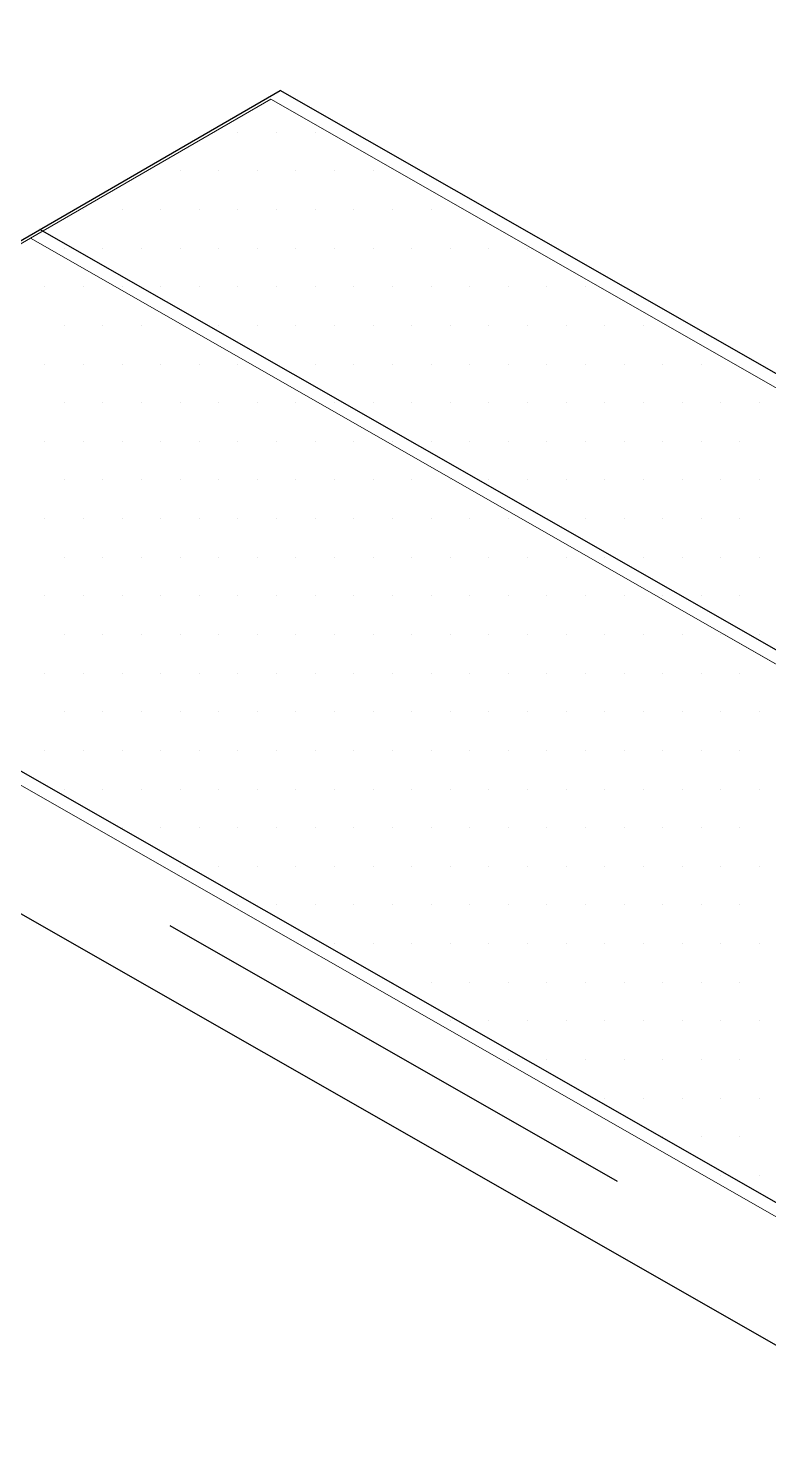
# Model space of a CAD drawing. Extents: x -1140 to 5605, y -816 to 2382.
# Drawn here: x -572.67 to -546.76, y 335.73 to 384.86 of the extents above; entities that cross this region are included whole.
import ezdxf

# ---------------------------------------------------------------- set-up
doc = ezdxf.new("R2010")
doc.units = 0
doc.header["$MEASUREMENT"] = 0
doc.linetypes.add('AI-Linetype-54', pattern=[27.008151, 18.005434, -9.002717])
for name, color, linetype, lineweight in [('.ATI-HATCH', 7, 'Continuous', 0), ('G-ANNO-TTLB', 7, 'Continuous', 0), ('TYVEK', 7, 'Continuous', 0)]:
    doc.layers.add(name, color=color, linetype=linetype, lineweight=lineweight)

# ---------------------------------------------------------------- blocks, each defined once
blk = doc.blocks.new('Block_22')
at = {"layer": '.ATI-HATCH'}
for points, knots in [([(-564.177, 382.372), (-564.177, 382.372), (-572.578, 377.512), (-572.578, 377.512), (-572.578, 377.512), (-500.137, 336.146), (-500.137, 336.146), (-500.137, 336.146), (-499.417, 345.393), (-499.417, 345.393), (-499.417, 345.393), (-564.177, 382.372), (-564.177, 382.372)], [0, 0, 0, 0, 1, 1, 1, 2, 2, 2, 3, 3, 3, 4, 4, 4, 4]), ([(-572.578, 377.512), (-572.578, 377.512), (-580.979, 372.652), (-580.979, 372.652), (-580.979, 372.652), (-589.38, 367.791), (-589.38, 367.791), (-589.38, 367.791), (-454.944, 291.025), (-454.944, 291.025), (-454.944, 291.025), (-438.142, 300.746), (-438.142, 300.746), (-438.142, 300.746), (-572.578, 377.512), (-572.578, 377.512)], [0, 0, 0, 0, 1, 1, 1, 2, 2, 2, 3, 3, 3, 4, 4, 4, 5, 5, 5, 5])]:
    blk.add_open_spline(points, degree=3, knots=knots, dxfattribs=at)
at = {"layer": '.ATI-HATCH', "color": 8, "lineweight": 0, "true_color": 0x808080}
for points in [[(-565.328, 381.221), (-565.328, 381.221), (-565.328, 381.221), (-565.328, 381.221)], [(-563.977, 381.221), (-563.977, 381.221), (-563.977, 381.221), (-563.977, 381.221)], [(-562.627, 381.221), (-562.627, 381.221), (-562.627, 381.221), (-562.627, 381.221)], [(-567.353, 379.871), (-567.353, 379.871), (-567.353, 379.871), (-567.353, 379.871)], [(-566.003, 379.871), (-566.003, 379.871), (-566.003, 379.871), (-566.003, 379.871)], [(-564.652, 379.871), (-564.652, 379.871), (-564.652, 379.871), (-564.652, 379.871)], [(-563.302, 379.871), (-563.302, 379.871), (-563.302, 379.871), (-563.302, 379.871)], [(-561.952, 379.871), (-561.952, 379.871), (-561.952, 379.871), (-561.952, 379.871)], [(-560.601, 379.871), (-560.601, 379.871), (-560.601, 379.871), (-560.601, 379.871)], [(-570.729, 378.52), (-570.729, 378.52), (-570.729, 378.52), (-570.729, 378.52)], [(-569.379, 378.52), (-569.379, 378.52), (-569.379, 378.52), (-569.379, 378.52)], [(-568.028, 378.52), (-568.028, 378.52), (-568.028, 378.52), (-568.028, 378.52)], [(-566.678, 378.52), (-566.678, 378.52), (-566.678, 378.52), (-566.678, 378.52)], [(-565.328, 378.52), (-565.328, 378.52), (-565.328, 378.52), (-565.328, 378.52)], [(-563.977, 378.52), (-563.977, 378.52), (-563.977, 378.52), (-563.977, 378.52)], [(-562.627, 378.52), (-562.627, 378.52), (-562.627, 378.52), (-562.627, 378.52)], [(-561.276, 378.52), (-561.276, 378.52), (-561.276, 378.52), (-561.276, 378.52)], [(-559.926, 378.52), (-559.926, 378.52), (-559.926, 378.52), (-559.926, 378.52)], [(-558.575, 378.52), (-558.575, 378.52), (-558.575, 378.52), (-558.575, 378.52)], [(-571.404, 377.17), (-571.404, 377.17), (-571.404, 377.17), (-571.404, 377.17)], [(-570.054, 377.17), (-570.054, 377.17), (-570.054, 377.17), (-570.054, 377.17)], [(-568.704, 377.17), (-568.704, 377.17), (-568.704, 377.17), (-568.704, 377.17)], [(-567.353, 377.17), (-567.353, 377.17), (-567.353, 377.17), (-567.353, 377.17)], [(-566.003, 377.17), (-566.003, 377.17), (-566.003, 377.17), (-566.003, 377.17)], [(-564.652, 377.17), (-564.652, 377.17), (-564.652, 377.17), (-564.652, 377.17)], [(-563.302, 377.17), (-563.302, 377.17), (-563.302, 377.17), (-563.302, 377.17)], [(-561.952, 377.17), (-561.952, 377.17), (-561.952, 377.17), (-561.952, 377.17)], [(-560.601, 377.17), (-560.601, 377.17), (-560.601, 377.17), (-560.601, 377.17)], [(-559.251, 377.17), (-559.251, 377.17), (-559.251, 377.17), (-559.251, 377.17)], [(-557.9, 377.17), (-557.9, 377.17), (-557.9, 377.17), (-557.9, 377.17)], [(-556.55, 377.17), (-556.55, 377.17), (-556.55, 377.17), (-556.55, 377.17)], [(-555.199, 377.17), (-555.199, 377.17), (-555.199, 377.17), (-555.199, 377.17)], [(-572.08, 375.819), (-572.08, 375.819), (-572.08, 375.819), (-572.08, 375.819)], [(-570.729, 375.819), (-570.729, 375.819), (-570.729, 375.819), (-570.729, 375.819)], [(-569.379, 375.819), (-569.379, 375.819), (-569.379, 375.819), (-569.379, 375.819)], [(-568.028, 375.819), (-568.028, 375.819), (-568.028, 375.819), (-568.028, 375.819)], [(-566.678, 375.819), (-566.678, 375.819), (-566.678, 375.819), (-566.678, 375.819)], [(-565.328, 375.819), (-565.328, 375.819), (-565.328, 375.819), (-565.328, 375.819)], [(-563.977, 375.819), (-563.977, 375.819), (-563.977, 375.819), (-563.977, 375.819)], [(-562.627, 375.819), (-562.627, 375.819), (-562.627, 375.819), (-562.627, 375.819)], [(-561.276, 375.819), (-561.276, 375.819), (-561.276, 375.819), (-561.276, 375.819)], [(-559.926, 375.819), (-559.926, 375.819), (-559.926, 375.819), (-559.926, 375.819)], [(-558.575, 375.819), (-558.575, 375.819), (-558.575, 375.819), (-558.575, 375.819)], [(-557.225, 375.819), (-557.225, 375.819), (-557.225, 375.819), (-557.225, 375.819)], [(-555.875, 375.819), (-555.875, 375.819), (-555.875, 375.819), (-555.875, 375.819)], [(-554.524, 375.819), (-554.524, 375.819), (-554.524, 375.819), (-554.524, 375.819)], [(-553.174, 375.819), (-553.174, 375.819), (-553.174, 375.819), (-553.174, 375.819)], [(-571.404, 374.469), (-571.404, 374.469), (-571.404, 374.469), (-571.404, 374.469)], [(-570.054, 374.469), (-570.054, 374.469), (-570.054, 374.469), (-570.054, 374.469)], [(-568.704, 374.469), (-568.704, 374.469), (-568.704, 374.469), (-568.704, 374.469)], [(-567.353, 374.469), (-567.353, 374.469), (-567.353, 374.469), (-567.353, 374.469)], [(-566.003, 374.469), (-566.003, 374.469), (-566.003, 374.469), (-566.003, 374.469)], [(-564.652, 374.469), (-564.652, 374.469), (-564.652, 374.469), (-564.652, 374.469)], [(-563.302, 374.469), (-563.302, 374.469), (-563.302, 374.469), (-563.302, 374.469)], [(-561.952, 374.469), (-561.952, 374.469), (-561.952, 374.469), (-561.952, 374.469)], [(-560.601, 374.469), (-560.601, 374.469), (-560.601, 374.469), (-560.601, 374.469)], [(-559.251, 374.469), (-559.251, 374.469), (-559.251, 374.469), (-559.251, 374.469)], [(-557.9, 374.469), (-557.9, 374.469), (-557.9, 374.469), (-557.9, 374.469)], [(-556.55, 374.469), (-556.55, 374.469), (-556.55, 374.469), (-556.55, 374.469)], [(-555.199, 374.469), (-555.199, 374.469), (-555.199, 374.469), (-555.199, 374.469)], [(-553.849, 374.469), (-553.849, 374.469), (-553.849, 374.469), (-553.849, 374.469)], [(-552.499, 374.469), (-552.499, 374.469), (-552.499, 374.469), (-552.499, 374.469)], [(-551.148, 374.469), (-551.148, 374.469), (-551.148, 374.469), (-551.148, 374.469)], [(-572.08, 373.119), (-572.08, 373.119), (-572.08, 373.119), (-572.08, 373.119)], [(-570.729, 373.119), (-570.729, 373.119), (-570.729, 373.119), (-570.729, 373.119)], [(-569.379, 373.119), (-569.379, 373.119), (-569.379, 373.119), (-569.379, 373.119)], [(-568.028, 373.119), (-568.028, 373.119), (-568.028, 373.119), (-568.028, 373.119)], [(-566.678, 373.119), (-566.678, 373.119), (-566.678, 373.119), (-566.678, 373.119)], [(-565.328, 373.119), (-565.328, 373.119), (-565.328, 373.119), (-565.328, 373.119)], [(-563.977, 373.119), (-563.977, 373.119), (-563.977, 373.119), (-563.977, 373.119)], [(-562.627, 373.119), (-562.627, 373.119), (-562.627, 373.119), (-562.627, 373.119)], [(-561.276, 373.119), (-561.276, 373.119), (-561.276, 373.119), (-561.276, 373.119)], [(-559.926, 373.119), (-559.926, 373.119), (-559.926, 373.119), (-559.926, 373.119)], [(-558.575, 373.119), (-558.575, 373.119), (-558.575, 373.119), (-558.575, 373.119)], [(-557.225, 373.119), (-557.225, 373.119), (-557.225, 373.119), (-557.225, 373.119)], [(-555.875, 373.119), (-555.875, 373.119), (-555.875, 373.119), (-555.875, 373.119)], [(-554.524, 373.119), (-554.524, 373.119), (-554.524, 373.119), (-554.524, 373.119)], [(-553.174, 373.119), (-553.174, 373.119), (-553.174, 373.119), (-553.174, 373.119)], [(-551.823, 373.119), (-551.823, 373.119), (-551.823, 373.119), (-551.823, 373.119)], [(-550.473, 373.119), (-550.473, 373.119), (-550.473, 373.119), (-550.473, 373.119)], [(-549.123, 373.119), (-549.123, 373.119), (-549.123, 373.119), (-549.123, 373.119)], [(-571.404, 371.768), (-571.404, 371.768), (-571.404, 371.768), (-571.404, 371.768)], [(-570.054, 371.768), (-570.054, 371.768), (-570.054, 371.768), (-570.054, 371.768)], [(-568.704, 371.768), (-568.704, 371.768), (-568.704, 371.768), (-568.704, 371.768)], [(-567.353, 371.768), (-567.353, 371.768), (-567.353, 371.768), (-567.353, 371.768)], [(-566.003, 371.768), (-566.003, 371.768), (-566.003, 371.768), (-566.003, 371.768)], [(-564.652, 371.768), (-564.652, 371.768), (-564.652, 371.768), (-564.652, 371.768)], [(-563.302, 371.768), (-563.302, 371.768), (-563.302, 371.768), (-563.302, 371.768)], [(-561.952, 371.768), (-561.952, 371.768), (-561.952, 371.768), (-561.952, 371.768)], [(-560.601, 371.768), (-560.601, 371.768), (-560.601, 371.768), (-560.601, 371.768)], [(-559.251, 371.768), (-559.251, 371.768), (-559.251, 371.768), (-559.251, 371.768)], [(-557.9, 371.768), (-557.9, 371.768), (-557.9, 371.768), (-557.9, 371.768)], [(-556.55, 371.768), (-556.55, 371.768), (-556.55, 371.768), (-556.55, 371.768)], [(-555.199, 371.768), (-555.199, 371.768), (-555.199, 371.768), (-555.199, 371.768)], [(-553.849, 371.768), (-553.849, 371.768), (-553.849, 371.768), (-553.849, 371.768)], [(-552.499, 371.768), (-552.499, 371.768), (-552.499, 371.768), (-552.499, 371.768)], [(-551.148, 371.768), (-551.148, 371.768), (-551.148, 371.768), (-551.148, 371.768)], [(-549.798, 371.768), (-549.798, 371.768), (-549.798, 371.768), (-549.798, 371.768)], [(-548.447, 371.768), (-548.447, 371.768), (-548.447, 371.768), (-548.447, 371.768)], [(-547.097, 371.768), (-547.097, 371.768), (-547.097, 371.768), (-547.097, 371.768)], [(-572.08, 370.418), (-572.08, 370.418), (-572.08, 370.418), (-572.08, 370.418)], [(-570.729, 370.418), (-570.729, 370.418), (-570.729, 370.418), (-570.729, 370.418)], [(-569.379, 370.418), (-569.379, 370.418), (-569.379, 370.418), (-569.379, 370.418)], [(-568.028, 370.418), (-568.028, 370.418), (-568.028, 370.418), (-568.028, 370.418)], [(-566.678, 370.418), (-566.678, 370.418), (-566.678, 370.418), (-566.678, 370.418)], [(-565.328, 370.418), (-565.328, 370.418), (-565.328, 370.418), (-565.328, 370.418)], [(-563.977, 370.418), (-563.977, 370.418), (-563.977, 370.418), (-563.977, 370.418)], [(-562.627, 370.418), (-562.627, 370.418), (-562.627, 370.418), (-562.627, 370.418)], [(-561.276, 370.418), (-561.276, 370.418), (-561.276, 370.418), (-561.276, 370.418)], [(-559.926, 370.418), (-559.926, 370.418), (-559.926, 370.418), (-559.926, 370.418)], [(-558.575, 370.418), (-558.575, 370.418), (-558.575, 370.418), (-558.575, 370.418)], [(-557.225, 370.418), (-557.225, 370.418), (-557.225, 370.418), (-557.225, 370.418)], [(-555.875, 370.418), (-555.875, 370.418), (-555.875, 370.418), (-555.875, 370.418)], [(-554.524, 370.418), (-554.524, 370.418), (-554.524, 370.418), (-554.524, 370.418)], [(-553.174, 370.418), (-553.174, 370.418), (-553.174, 370.418), (-553.174, 370.418)], [(-551.823, 370.418), (-551.823, 370.418), (-551.823, 370.418), (-551.823, 370.418)], [(-550.473, 370.418), (-550.473, 370.418), (-550.473, 370.418), (-550.473, 370.418)], [(-549.123, 370.418), (-549.123, 370.418), (-549.123, 370.418), (-549.123, 370.418)], [(-547.772, 370.418), (-547.772, 370.418), (-547.772, 370.418), (-547.772, 370.418)], [(-571.404, 369.067), (-571.404, 369.067), (-571.404, 369.067), (-571.404, 369.067)], [(-570.054, 369.067), (-570.054, 369.067), (-570.054, 369.067), (-570.054, 369.067)], [(-568.704, 369.067), (-568.704, 369.067), (-568.704, 369.067), (-568.704, 369.067)], [(-567.353, 369.067), (-567.353, 369.067), (-567.353, 369.067), (-567.353, 369.067)], [(-566.003, 369.067), (-566.003, 369.067), (-566.003, 369.067), (-566.003, 369.067)], [(-564.652, 369.067), (-564.652, 369.067), (-564.652, 369.067), (-564.652, 369.067)], [(-563.302, 369.067), (-563.302, 369.067), (-563.302, 369.067), (-563.302, 369.067)], [(-561.952, 369.067), (-561.952, 369.067), (-561.952, 369.067), (-561.952, 369.067)], [(-560.601, 369.067), (-560.601, 369.067), (-560.601, 369.067), (-560.601, 369.067)], [(-559.251, 369.067), (-559.251, 369.067), (-559.251, 369.067), (-559.251, 369.067)], [(-557.9, 369.067), (-557.9, 369.067), (-557.9, 369.067), (-557.9, 369.067)], [(-556.55, 369.067), (-556.55, 369.067), (-556.55, 369.067), (-556.55, 369.067)], [(-555.199, 369.067), (-555.199, 369.067), (-555.199, 369.067), (-555.199, 369.067)], [(-553.849, 369.067), (-553.849, 369.067), (-553.849, 369.067), (-553.849, 369.067)], [(-552.499, 369.067), (-552.499, 369.067), (-552.499, 369.067), (-552.499, 369.067)], [(-551.148, 369.067), (-551.148, 369.067), (-551.148, 369.067), (-551.148, 369.067)], [(-549.798, 369.067), (-549.798, 369.067), (-549.798, 369.067), (-549.798, 369.067)], [(-548.447, 369.067), (-548.447, 369.067), (-548.447, 369.067), (-548.447, 369.067)], [(-547.097, 369.067), (-547.097, 369.067), (-547.097, 369.067), (-547.097, 369.067)], [(-572.08, 367.717), (-572.08, 367.717), (-572.08, 367.717), (-572.08, 367.717)], [(-570.729, 367.717), (-570.729, 367.717), (-570.729, 367.717), (-570.729, 367.717)], [(-569.379, 367.717), (-569.379, 367.717), (-569.379, 367.717), (-569.379, 367.717)], [(-568.028, 367.717), (-568.028, 367.717), (-568.028, 367.717), (-568.028, 367.717)], [(-566.678, 367.717), (-566.678, 367.717), (-566.678, 367.717), (-566.678, 367.717)], [(-565.328, 367.717), (-565.328, 367.717), (-565.328, 367.717), (-565.328, 367.717)], [(-563.977, 367.717), (-563.977, 367.717), (-563.977, 367.717), (-563.977, 367.717)], [(-562.627, 367.717), (-562.627, 367.717), (-562.627, 367.717), (-562.627, 367.717)], [(-561.276, 367.717), (-561.276, 367.717), (-561.276, 367.717), (-561.276, 367.717)], [(-559.926, 367.717), (-559.926, 367.717), (-559.926, 367.717), (-559.926, 367.717)], [(-558.575, 367.717), (-558.575, 367.717), (-558.575, 367.717), (-558.575, 367.717)], [(-557.225, 367.717), (-557.225, 367.717), (-557.225, 367.717), (-557.225, 367.717)], [(-555.875, 367.717), (-555.875, 367.717), (-555.875, 367.717), (-555.875, 367.717)], [(-554.524, 367.717), (-554.524, 367.717), (-554.524, 367.717), (-554.524, 367.717)], [(-553.174, 367.717), (-553.174, 367.717), (-553.174, 367.717), (-553.174, 367.717)], [(-551.823, 367.717), (-551.823, 367.717), (-551.823, 367.717), (-551.823, 367.717)], [(-550.473, 367.717), (-550.473, 367.717), (-550.473, 367.717), (-550.473, 367.717)], [(-549.123, 367.717), (-549.123, 367.717), (-549.123, 367.717), (-549.123, 367.717)], [(-547.772, 367.717), (-547.772, 367.717), (-547.772, 367.717), (-547.772, 367.717)], [(-571.404, 366.366), (-571.404, 366.366), (-571.404, 366.366), (-571.404, 366.366)], [(-570.054, 366.366), (-570.054, 366.366), (-570.054, 366.366), (-570.054, 366.366)], [(-568.704, 366.366), (-568.704, 366.366), (-568.704, 366.366), (-568.704, 366.366)], [(-567.353, 366.366), (-567.353, 366.366), (-567.353, 366.366), (-567.353, 366.366)], [(-566.003, 366.366), (-566.003, 366.366), (-566.003, 366.366), (-566.003, 366.366)], [(-564.652, 366.366), (-564.652, 366.366), (-564.652, 366.366), (-564.652, 366.366)], [(-563.302, 366.366), (-563.302, 366.366), (-563.302, 366.366), (-563.302, 366.366)], [(-561.952, 366.366), (-561.952, 366.366), (-561.952, 366.366), (-561.952, 366.366)], [(-560.601, 366.366), (-560.601, 366.366), (-560.601, 366.366), (-560.601, 366.366)], [(-559.251, 366.366), (-559.251, 366.366), (-559.251, 366.366), (-559.251, 366.366)], [(-557.9, 366.366), (-557.9, 366.366), (-557.9, 366.366), (-557.9, 366.366)], [(-556.55, 366.366), (-556.55, 366.366), (-556.55, 366.366), (-556.55, 366.366)], [(-555.199, 366.366), (-555.199, 366.366), (-555.199, 366.366), (-555.199, 366.366)], [(-553.849, 366.366), (-553.849, 366.366), (-553.849, 366.366), (-553.849, 366.366)], [(-552.499, 366.366), (-552.499, 366.366), (-552.499, 366.366), (-552.499, 366.366)], [(-551.148, 366.366), (-551.148, 366.366), (-551.148, 366.366), (-551.148, 366.366)], [(-549.798, 366.366), (-549.798, 366.366), (-549.798, 366.366), (-549.798, 366.366)], [(-548.447, 366.366), (-548.447, 366.366), (-548.447, 366.366), (-548.447, 366.366)], [(-547.097, 366.366), (-547.097, 366.366), (-547.097, 366.366), (-547.097, 366.366)], [(-572.08, 365.016), (-572.08, 365.016), (-572.08, 365.016), (-572.08, 365.016)], [(-570.729, 365.016), (-570.729, 365.016), (-570.729, 365.016), (-570.729, 365.016)], [(-569.379, 365.016), (-569.379, 365.016), (-569.379, 365.016), (-569.379, 365.016)], [(-568.028, 365.016), (-568.028, 365.016), (-568.028, 365.016), (-568.028, 365.016)], [(-566.678, 365.016), (-566.678, 365.016), (-566.678, 365.016), (-566.678, 365.016)], [(-565.328, 365.016), (-565.328, 365.016), (-565.328, 365.016), (-565.328, 365.016)], [(-563.977, 365.016), (-563.977, 365.016), (-563.977, 365.016), (-563.977, 365.016)], [(-562.627, 365.016), (-562.627, 365.016), (-562.627, 365.016), (-562.627, 365.016)], [(-561.276, 365.016), (-561.276, 365.016), (-561.276, 365.016), (-561.276, 365.016)], [(-559.926, 365.016), (-559.926, 365.016), (-559.926, 365.016), (-559.926, 365.016)], [(-558.575, 365.016), (-558.575, 365.016), (-558.575, 365.016), (-558.575, 365.016)], [(-557.225, 365.016), (-557.225, 365.016), (-557.225, 365.016), (-557.225, 365.016)], [(-555.875, 365.016), (-555.875, 365.016), (-555.875, 365.016), (-555.875, 365.016)], [(-554.524, 365.016), (-554.524, 365.016), (-554.524, 365.016), (-554.524, 365.016)], [(-553.174, 365.016), (-553.174, 365.016), (-553.174, 365.016), (-553.174, 365.016)], [(-551.823, 365.016), (-551.823, 365.016), (-551.823, 365.016), (-551.823, 365.016)], [(-550.473, 365.016), (-550.473, 365.016), (-550.473, 365.016), (-550.473, 365.016)], [(-549.123, 365.016), (-549.123, 365.016), (-549.123, 365.016), (-549.123, 365.016)], [(-547.772, 365.016), (-547.772, 365.016), (-547.772, 365.016), (-547.772, 365.016)], [(-571.404, 363.666), (-571.404, 363.666), (-571.404, 363.666), (-571.404, 363.666)], [(-570.054, 363.666), (-570.054, 363.666), (-570.054, 363.666), (-570.054, 363.666)], [(-568.704, 363.666), (-568.704, 363.666), (-568.704, 363.666), (-568.704, 363.666)], [(-567.353, 363.666), (-567.353, 363.666), (-567.353, 363.666), (-567.353, 363.666)], [(-566.003, 363.666), (-566.003, 363.666), (-566.003, 363.666), (-566.003, 363.666)], [(-564.652, 363.666), (-564.652, 363.666), (-564.652, 363.666), (-564.652, 363.666)], [(-563.302, 363.666), (-563.302, 363.666), (-563.302, 363.666), (-563.302, 363.666)], [(-561.952, 363.666), (-561.952, 363.666), (-561.952, 363.666), (-561.952, 363.666)], [(-560.601, 363.666), (-560.601, 363.666), (-560.601, 363.666), (-560.601, 363.666)], [(-559.251, 363.666), (-559.251, 363.666), (-559.251, 363.666), (-559.251, 363.666)], [(-557.9, 363.666), (-557.9, 363.666), (-557.9, 363.666), (-557.9, 363.666)], [(-556.55, 363.666), (-556.55, 363.666), (-556.55, 363.666), (-556.55, 363.666)], [(-555.199, 363.666), (-555.199, 363.666), (-555.199, 363.666), (-555.199, 363.666)], [(-553.849, 363.666), (-553.849, 363.666), (-553.849, 363.666), (-553.849, 363.666)], [(-552.499, 363.666), (-552.499, 363.666), (-552.499, 363.666), (-552.499, 363.666)], [(-551.148, 363.666), (-551.148, 363.666), (-551.148, 363.666), (-551.148, 363.666)], [(-549.798, 363.666), (-549.798, 363.666), (-549.798, 363.666), (-549.798, 363.666)], [(-548.447, 363.666), (-548.447, 363.666), (-548.447, 363.666), (-548.447, 363.666)], [(-547.097, 363.666), (-547.097, 363.666), (-547.097, 363.666), (-547.097, 363.666)], [(-572.08, 362.315), (-572.08, 362.315), (-572.08, 362.315), (-572.08, 362.315)], [(-570.729, 362.315), (-570.729, 362.315), (-570.729, 362.315), (-570.729, 362.315)], [(-569.379, 362.315), (-569.379, 362.315), (-569.379, 362.315), (-569.379, 362.315)], [(-568.028, 362.315), (-568.028, 362.315), (-568.028, 362.315), (-568.028, 362.315)], [(-566.678, 362.315), (-566.678, 362.315), (-566.678, 362.315), (-566.678, 362.315)], [(-565.328, 362.315), (-565.328, 362.315), (-565.328, 362.315), (-565.328, 362.315)], [(-563.977, 362.315), (-563.977, 362.315), (-563.977, 362.315), (-563.977, 362.315)], [(-562.627, 362.315), (-562.627, 362.315), (-562.627, 362.315), (-562.627, 362.315)], [(-561.276, 362.315), (-561.276, 362.315), (-561.276, 362.315), (-561.276, 362.315)], [(-559.926, 362.315), (-559.926, 362.315), (-559.926, 362.315), (-559.926, 362.315)], [(-558.575, 362.315), (-558.575, 362.315), (-558.575, 362.315), (-558.575, 362.315)], [(-557.225, 362.315), (-557.225, 362.315), (-557.225, 362.315), (-557.225, 362.315)], [(-555.875, 362.315), (-555.875, 362.315), (-555.875, 362.315), (-555.875, 362.315)], [(-554.524, 362.315), (-554.524, 362.315), (-554.524, 362.315), (-554.524, 362.315)], [(-553.174, 362.315), (-553.174, 362.315), (-553.174, 362.315), (-553.174, 362.315)], [(-551.823, 362.315), (-551.823, 362.315), (-551.823, 362.315), (-551.823, 362.315)], [(-550.473, 362.315), (-550.473, 362.315), (-550.473, 362.315), (-550.473, 362.315)], [(-549.123, 362.315), (-549.123, 362.315), (-549.123, 362.315), (-549.123, 362.315)], [(-547.772, 362.315), (-547.772, 362.315), (-547.772, 362.315), (-547.772, 362.315)], [(-571.404, 360.965), (-571.404, 360.965), (-571.404, 360.965), (-571.404, 360.965)], [(-570.054, 360.965), (-570.054, 360.965), (-570.054, 360.965), (-570.054, 360.965)], [(-568.704, 360.965), (-568.704, 360.965), (-568.704, 360.965), (-568.704, 360.965)], [(-567.353, 360.965), (-567.353, 360.965), (-567.353, 360.965), (-567.353, 360.965)], [(-566.003, 360.965), (-566.003, 360.965), (-566.003, 360.965), (-566.003, 360.965)], [(-564.652, 360.965), (-564.652, 360.965), (-564.652, 360.965), (-564.652, 360.965)], [(-563.302, 360.965), (-563.302, 360.965), (-563.302, 360.965), (-563.302, 360.965)], [(-561.952, 360.965), (-561.952, 360.965), (-561.952, 360.965), (-561.952, 360.965)], [(-560.601, 360.965), (-560.601, 360.965), (-560.601, 360.965), (-560.601, 360.965)], [(-559.251, 360.965), (-559.251, 360.965), (-559.251, 360.965), (-559.251, 360.965)], [(-557.9, 360.965), (-557.9, 360.965), (-557.9, 360.965), (-557.9, 360.965)], [(-556.55, 360.965), (-556.55, 360.965), (-556.55, 360.965), (-556.55, 360.965)], [(-555.199, 360.965), (-555.199, 360.965), (-555.199, 360.965), (-555.199, 360.965)], [(-553.849, 360.965), (-553.849, 360.965), (-553.849, 360.965), (-553.849, 360.965)], [(-552.499, 360.965), (-552.499, 360.965), (-552.499, 360.965), (-552.499, 360.965)], [(-551.148, 360.965), (-551.148, 360.965), (-551.148, 360.965), (-551.148, 360.965)], [(-549.798, 360.965), (-549.798, 360.965), (-549.798, 360.965), (-549.798, 360.965)], [(-548.447, 360.965), (-548.447, 360.965), (-548.447, 360.965), (-548.447, 360.965)], [(-547.097, 360.965), (-547.097, 360.965), (-547.097, 360.965), (-547.097, 360.965)], [(-572.08, 359.614), (-572.08, 359.614), (-572.08, 359.614), (-572.08, 359.614)], [(-570.729, 359.614), (-570.729, 359.614), (-570.729, 359.614), (-570.729, 359.614)], [(-569.379, 359.614), (-569.379, 359.614), (-569.379, 359.614), (-569.379, 359.614)], [(-568.028, 359.614), (-568.028, 359.614), (-568.028, 359.614), (-568.028, 359.614)], [(-566.678, 359.614), (-566.678, 359.614), (-566.678, 359.614), (-566.678, 359.614)], [(-565.328, 359.614), (-565.328, 359.614), (-565.328, 359.614), (-565.328, 359.614)], [(-563.977, 359.614), (-563.977, 359.614), (-563.977, 359.614), (-563.977, 359.614)], [(-562.627, 359.614), (-562.627, 359.614), (-562.627, 359.614), (-562.627, 359.614)], [(-561.276, 359.614), (-561.276, 359.614), (-561.276, 359.614), (-561.276, 359.614)], [(-559.926, 359.614), (-559.926, 359.614), (-559.926, 359.614), (-559.926, 359.614)], [(-558.575, 359.614), (-558.575, 359.614), (-558.575, 359.614), (-558.575, 359.614)], [(-557.225, 359.614), (-557.225, 359.614), (-557.225, 359.614), (-557.225, 359.614)], [(-555.875, 359.614), (-555.875, 359.614), (-555.875, 359.614), (-555.875, 359.614)], [(-554.524, 359.614), (-554.524, 359.614), (-554.524, 359.614), (-554.524, 359.614)], [(-553.174, 359.614), (-553.174, 359.614), (-553.174, 359.614), (-553.174, 359.614)], [(-551.823, 359.614), (-551.823, 359.614), (-551.823, 359.614), (-551.823, 359.614)], [(-550.473, 359.614), (-550.473, 359.614), (-550.473, 359.614), (-550.473, 359.614)], [(-549.123, 359.614), (-549.123, 359.614), (-549.123, 359.614), (-549.123, 359.614)], [(-547.772, 359.614), (-547.772, 359.614), (-547.772, 359.614), (-547.772, 359.614)], [(-571.404, 358.264), (-571.404, 358.264), (-571.404, 358.264), (-571.404, 358.264)], [(-570.054, 358.264), (-570.054, 358.264), (-570.054, 358.264), (-570.054, 358.264)], [(-568.704, 358.264), (-568.704, 358.264), (-568.704, 358.264), (-568.704, 358.264)], [(-567.353, 358.264), (-567.353, 358.264), (-567.353, 358.264), (-567.353, 358.264)], [(-566.003, 358.264), (-566.003, 358.264), (-566.003, 358.264), (-566.003, 358.264)], [(-564.652, 358.264), (-564.652, 358.264), (-564.652, 358.264), (-564.652, 358.264)], [(-563.302, 358.264), (-563.302, 358.264), (-563.302, 358.264), (-563.302, 358.264)], [(-561.952, 358.264), (-561.952, 358.264), (-561.952, 358.264), (-561.952, 358.264)], [(-560.601, 358.264), (-560.601, 358.264), (-560.601, 358.264), (-560.601, 358.264)], [(-559.251, 358.264), (-559.251, 358.264), (-559.251, 358.264), (-559.251, 358.264)], [(-557.9, 358.264), (-557.9, 358.264), (-557.9, 358.264), (-557.9, 358.264)], [(-556.55, 358.264), (-556.55, 358.264), (-556.55, 358.264), (-556.55, 358.264)], [(-555.199, 358.264), (-555.199, 358.264), (-555.199, 358.264), (-555.199, 358.264)], [(-553.849, 358.264), (-553.849, 358.264), (-553.849, 358.264), (-553.849, 358.264)], [(-552.499, 358.264), (-552.499, 358.264), (-552.499, 358.264), (-552.499, 358.264)], [(-551.148, 358.264), (-551.148, 358.264), (-551.148, 358.264), (-551.148, 358.264)], [(-549.798, 358.264), (-549.798, 358.264), (-549.798, 358.264), (-549.798, 358.264)], [(-548.447, 358.264), (-548.447, 358.264), (-548.447, 358.264), (-548.447, 358.264)], [(-547.097, 358.264), (-547.097, 358.264), (-547.097, 358.264), (-547.097, 358.264)], [(-569.379, 356.914), (-569.379, 356.914), (-569.379, 356.914), (-569.379, 356.914)], [(-568.028, 356.914), (-568.028, 356.914), (-568.028, 356.914), (-568.028, 356.914)], [(-566.678, 356.914), (-566.678, 356.914), (-566.678, 356.914), (-566.678, 356.914)], [(-565.328, 356.914), (-565.328, 356.914), (-565.328, 356.914), (-565.328, 356.914)], [(-563.977, 356.914), (-563.977, 356.914), (-563.977, 356.914), (-563.977, 356.914)], [(-562.627, 356.914), (-562.627, 356.914), (-562.627, 356.914), (-562.627, 356.914)], [(-561.276, 356.914), (-561.276, 356.914), (-561.276, 356.914), (-561.276, 356.914)], [(-559.926, 356.914), (-559.926, 356.914), (-559.926, 356.914), (-559.926, 356.914)], [(-558.575, 356.914), (-558.575, 356.914), (-558.575, 356.914), (-558.575, 356.914)], [(-557.225, 356.914), (-557.225, 356.914), (-557.225, 356.914), (-557.225, 356.914)], [(-555.875, 356.914), (-555.875, 356.914), (-555.875, 356.914), (-555.875, 356.914)], [(-554.524, 356.914), (-554.524, 356.914), (-554.524, 356.914), (-554.524, 356.914)], [(-553.174, 356.914), (-553.174, 356.914), (-553.174, 356.914), (-553.174, 356.914)], [(-551.823, 356.914), (-551.823, 356.914), (-551.823, 356.914), (-551.823, 356.914)], [(-550.473, 356.914), (-550.473, 356.914), (-550.473, 356.914), (-550.473, 356.914)], [(-549.123, 356.914), (-549.123, 356.914), (-549.123, 356.914), (-549.123, 356.914)], [(-547.772, 356.914), (-547.772, 356.914), (-547.772, 356.914), (-547.772, 356.914)], [(-567.353, 355.563), (-567.353, 355.563), (-567.353, 355.563), (-567.353, 355.563)], [(-566.003, 355.563), (-566.003, 355.563), (-566.003, 355.563), (-566.003, 355.563)], [(-564.652, 355.563), (-564.652, 355.563), (-564.652, 355.563), (-564.652, 355.563)], [(-563.302, 355.563), (-563.302, 355.563), (-563.302, 355.563), (-563.302, 355.563)], [(-561.952, 355.563), (-561.952, 355.563), (-561.952, 355.563), (-561.952, 355.563)], [(-560.601, 355.563), (-560.601, 355.563), (-560.601, 355.563), (-560.601, 355.563)], [(-559.251, 355.563), (-559.251, 355.563), (-559.251, 355.563), (-559.251, 355.563)], [(-557.9, 355.563), (-557.9, 355.563), (-557.9, 355.563), (-557.9, 355.563)], [(-556.55, 355.563), (-556.55, 355.563), (-556.55, 355.563), (-556.55, 355.563)], [(-555.199, 355.563), (-555.199, 355.563), (-555.199, 355.563), (-555.199, 355.563)], [(-553.849, 355.563), (-553.849, 355.563), (-553.849, 355.563), (-553.849, 355.563)], [(-552.499, 355.563), (-552.499, 355.563), (-552.499, 355.563), (-552.499, 355.563)], [(-551.148, 355.563), (-551.148, 355.563), (-551.148, 355.563), (-551.148, 355.563)], [(-549.798, 355.563), (-549.798, 355.563), (-549.798, 355.563), (-549.798, 355.563)], [(-548.447, 355.563), (-548.447, 355.563), (-548.447, 355.563), (-548.447, 355.563)], [(-547.097, 355.563), (-547.097, 355.563), (-547.097, 355.563), (-547.097, 355.563)], [(-565.328, 354.213), (-565.328, 354.213), (-565.328, 354.213), (-565.328, 354.213)], [(-563.977, 354.213), (-563.977, 354.213), (-563.977, 354.213), (-563.977, 354.213)], [(-562.627, 354.213), (-562.627, 354.213), (-562.627, 354.213), (-562.627, 354.213)], [(-561.276, 354.213), (-561.276, 354.213), (-561.276, 354.213), (-561.276, 354.213)], [(-559.926, 354.213), (-559.926, 354.213), (-559.926, 354.213), (-559.926, 354.213)], [(-558.575, 354.213), (-558.575, 354.213), (-558.575, 354.213), (-558.575, 354.213)], [(-557.225, 354.213), (-557.225, 354.213), (-557.225, 354.213), (-557.225, 354.213)], [(-555.875, 354.213), (-555.875, 354.213), (-555.875, 354.213), (-555.875, 354.213)], [(-554.524, 354.213), (-554.524, 354.213), (-554.524, 354.213), (-554.524, 354.213)], [(-553.174, 354.213), (-553.174, 354.213), (-553.174, 354.213), (-553.174, 354.213)], [(-551.823, 354.213), (-551.823, 354.213), (-551.823, 354.213), (-551.823, 354.213)], [(-550.473, 354.213), (-550.473, 354.213), (-550.473, 354.213), (-550.473, 354.213)], [(-549.123, 354.213), (-549.123, 354.213), (-549.123, 354.213), (-549.123, 354.213)], [(-547.772, 354.213), (-547.772, 354.213), (-547.772, 354.213), (-547.772, 354.213)], [(-561.952, 352.862), (-561.952, 352.862), (-561.952, 352.862), (-561.952, 352.862)], [(-560.601, 352.862), (-560.601, 352.862), (-560.601, 352.862), (-560.601, 352.862)], [(-559.251, 352.862), (-559.251, 352.862), (-559.251, 352.862), (-559.251, 352.862)], [(-557.9, 352.862), (-557.9, 352.862), (-557.9, 352.862), (-557.9, 352.862)], [(-556.55, 352.862), (-556.55, 352.862), (-556.55, 352.862), (-556.55, 352.862)], [(-555.199, 352.862), (-555.199, 352.862), (-555.199, 352.862), (-555.199, 352.862)], [(-553.849, 352.862), (-553.849, 352.862), (-553.849, 352.862), (-553.849, 352.862)], [(-552.499, 352.862), (-552.499, 352.862), (-552.499, 352.862), (-552.499, 352.862)], [(-551.148, 352.862), (-551.148, 352.862), (-551.148, 352.862), (-551.148, 352.862)], [(-549.798, 352.862), (-549.798, 352.862), (-549.798, 352.862), (-549.798, 352.862)], [(-548.447, 352.862), (-548.447, 352.862), (-548.447, 352.862), (-548.447, 352.862)], [(-547.097, 352.862), (-547.097, 352.862), (-547.097, 352.862), (-547.097, 352.862)], [(-559.926, 351.512), (-559.926, 351.512), (-559.926, 351.512), (-559.926, 351.512)], [(-558.575, 351.512), (-558.575, 351.512), (-558.575, 351.512), (-558.575, 351.512)], [(-557.225, 351.512), (-557.225, 351.512), (-557.225, 351.512), (-557.225, 351.512)], [(-555.875, 351.512), (-555.875, 351.512), (-555.875, 351.512), (-555.875, 351.512)], [(-554.524, 351.512), (-554.524, 351.512), (-554.524, 351.512), (-554.524, 351.512)], [(-553.174, 351.512), (-553.174, 351.512), (-553.174, 351.512), (-553.174, 351.512)], [(-551.823, 351.512), (-551.823, 351.512), (-551.823, 351.512), (-551.823, 351.512)], [(-550.473, 351.512), (-550.473, 351.512), (-550.473, 351.512), (-550.473, 351.512)], [(-549.123, 351.512), (-549.123, 351.512), (-549.123, 351.512), (-549.123, 351.512)], [(-547.772, 351.512), (-547.772, 351.512), (-547.772, 351.512), (-547.772, 351.512)], [(-557.9, 350.162), (-557.9, 350.162), (-557.9, 350.162), (-557.9, 350.162)], [(-556.55, 350.162), (-556.55, 350.162), (-556.55, 350.162), (-556.55, 350.162)], [(-555.199, 350.162), (-555.199, 350.162), (-555.199, 350.162), (-555.199, 350.162)], [(-553.849, 350.162), (-553.849, 350.162), (-553.849, 350.162), (-553.849, 350.162)], [(-552.499, 350.162), (-552.499, 350.162), (-552.499, 350.162), (-552.499, 350.162)], [(-551.148, 350.162), (-551.148, 350.162), (-551.148, 350.162), (-551.148, 350.162)], [(-549.798, 350.162), (-549.798, 350.162), (-549.798, 350.162), (-549.798, 350.162)], [(-548.447, 350.162), (-548.447, 350.162), (-548.447, 350.162), (-548.447, 350.162)], [(-547.097, 350.162), (-547.097, 350.162), (-547.097, 350.162), (-547.097, 350.162)], [(-555.875, 348.811), (-555.875, 348.811), (-555.875, 348.811), (-555.875, 348.811)], [(-554.524, 348.811), (-554.524, 348.811), (-554.524, 348.811), (-554.524, 348.811)], [(-553.174, 348.811), (-553.174, 348.811), (-553.174, 348.811), (-553.174, 348.811)], [(-551.823, 348.811), (-551.823, 348.811), (-551.823, 348.811), (-551.823, 348.811)], [(-550.473, 348.811), (-550.473, 348.811), (-550.473, 348.811), (-550.473, 348.811)], [(-549.123, 348.811), (-549.123, 348.811), (-549.123, 348.811), (-549.123, 348.811)], [(-547.772, 348.811), (-547.772, 348.811), (-547.772, 348.811), (-547.772, 348.811)], [(-552.499, 347.461), (-552.499, 347.461), (-552.499, 347.461), (-552.499, 347.461)], [(-551.148, 347.461), (-551.148, 347.461), (-551.148, 347.461), (-551.148, 347.461)], [(-549.798, 347.461), (-549.798, 347.461), (-549.798, 347.461), (-549.798, 347.461)], [(-548.447, 347.461), (-548.447, 347.461), (-548.447, 347.461), (-548.447, 347.461)], [(-547.097, 347.461), (-547.097, 347.461), (-547.097, 347.461), (-547.097, 347.461)], [(-550.473, 346.11), (-550.473, 346.11), (-550.473, 346.11), (-550.473, 346.11)], [(-549.123, 346.11), (-549.123, 346.11), (-549.123, 346.11), (-549.123, 346.11)], [(-547.772, 346.11), (-547.772, 346.11), (-547.772, 346.11), (-547.772, 346.11)], [(-548.447, 344.76), (-548.447, 344.76), (-548.447, 344.76), (-548.447, 344.76)], [(-547.097, 344.76), (-547.097, 344.76), (-547.097, 344.76), (-547.097, 344.76)]]:
    blk.add_open_spline(points, degree=3, dxfattribs=at)

msp = doc.modelspace()

# ---------------------------------------------------------------- hatches: boundary and pattern name
at = {"layer": 'G-ANNO-TTLB', "true_color": 0xff00ff, "transparency": 33554687}
h = msp.add_hatch(color=6, dxfattribs=at)
edge = h.paths.add_edge_path()
edge.add_spline(control_points=[(1815.435, -731.698), (1815.435, -731.698), (-1114.083, -731.698), (-1114.083, -731.698), (-1114.083, -731.698), (-1114.083, 1725.302), (-1114.083, 1725.302), (-1114.083, 1725.302), (1815.435, 1725.302), (1815.435, 1725.302), (1815.435, 1725.302), (1815.435, -731.698), (1815.435, -731.698)], knot_values=[0, 0, 0, 0, 1, 1, 1, 2, 2, 2, 3, 3, 3, 4, 4, 4, 4], degree=3, periodic=0)
edge = h.paths.add_edge_path()
edge.add_spline(control_points=[(-1105.083, 1716.302), (-1105.083, 1716.302), (-1105.083, -722.698), (-1105.083, -722.698), (-1105.083, -722.698), (1806.435, -722.698), (1806.435, -722.698), (1806.435, -722.698), (1806.435, 1716.302), (1806.435, 1716.302), (1806.435, 1716.302), (-1105.083, 1716.302), (-1105.083, 1716.302)], knot_values=[0, 0, 0, 0, 1, 1, 1, 2, 2, 2, 3, 3, 3, 4, 4, 4, 4], degree=3, periodic=0)
edge.add_line((-1105.083, 1716.302), (-1105.083, 1716.302))

# ---------------------------------------------------------------- linework, layer by layer
at = {"layer": 'G-ANNO-TTLB'}
for points in [[(1815.435, -731.698), (1815.435, -731.698), (-1114.083, -731.698), (-1114.083, -731.698), (-1114.083, -731.698), (-1114.083, 1725.302), (-1114.083, 1725.302), (-1114.083, 1725.302), (1815.435, 1725.302), (1815.435, 1725.302), (1815.435, 1725.302), (1815.435, -731.698), (1815.435, -731.698)], [(-1105.083, 1716.302), (-1105.083, 1716.302), (-1105.083, -722.698), (-1105.083, -722.698), (-1105.083, -722.698), (1806.435, -722.698), (1806.435, -722.698), (1806.435, -722.698), (1806.435, 1716.302), (1806.435, 1716.302), (1806.435, 1716.302), (-1105.083, 1716.302), (-1105.083, 1716.302)]]:
    msp.add_open_spline(points, degree=3, knots=[0, 0, 0, 0, 1, 1, 1, 2, 2, 2, 3, 3, 3, 4, 4, 4, 4], dxfattribs=at)
at = {"layer": 'TYVEK', "color": 4, "lineweight": 25, "true_color": 0x00ffff}
for p, q in [((-580.657, 372.962), (-563.855, 382.682)), ((-429.419, 305.917), (-563.855, 382.682)), ((-437.82, 301.056), (-572.256, 377.822)), ((-454.622, 291.335), (-589.058, 368.101)), ((-454.622, 286.352), (-589.058, 363.118))]:
    msp.add_line(p, q, dxfattribs=at)
at = {"layer": 'TYVEK', "color": 4, "linetype": 'AI-Linetype-54', "lineweight": 25, "true_color": 0x00ffff}
msp.add_line((-591.158, 366.886), (-456.722, 290.12), dxfattribs=at)

# ---------------------------------------------------------------- block references
at = {"layer": '.ATI-HATCH'}
msp.add_blockref('Block_22', (0, 0), dxfattribs=at)

doc.saveas('drawing.dxf')
